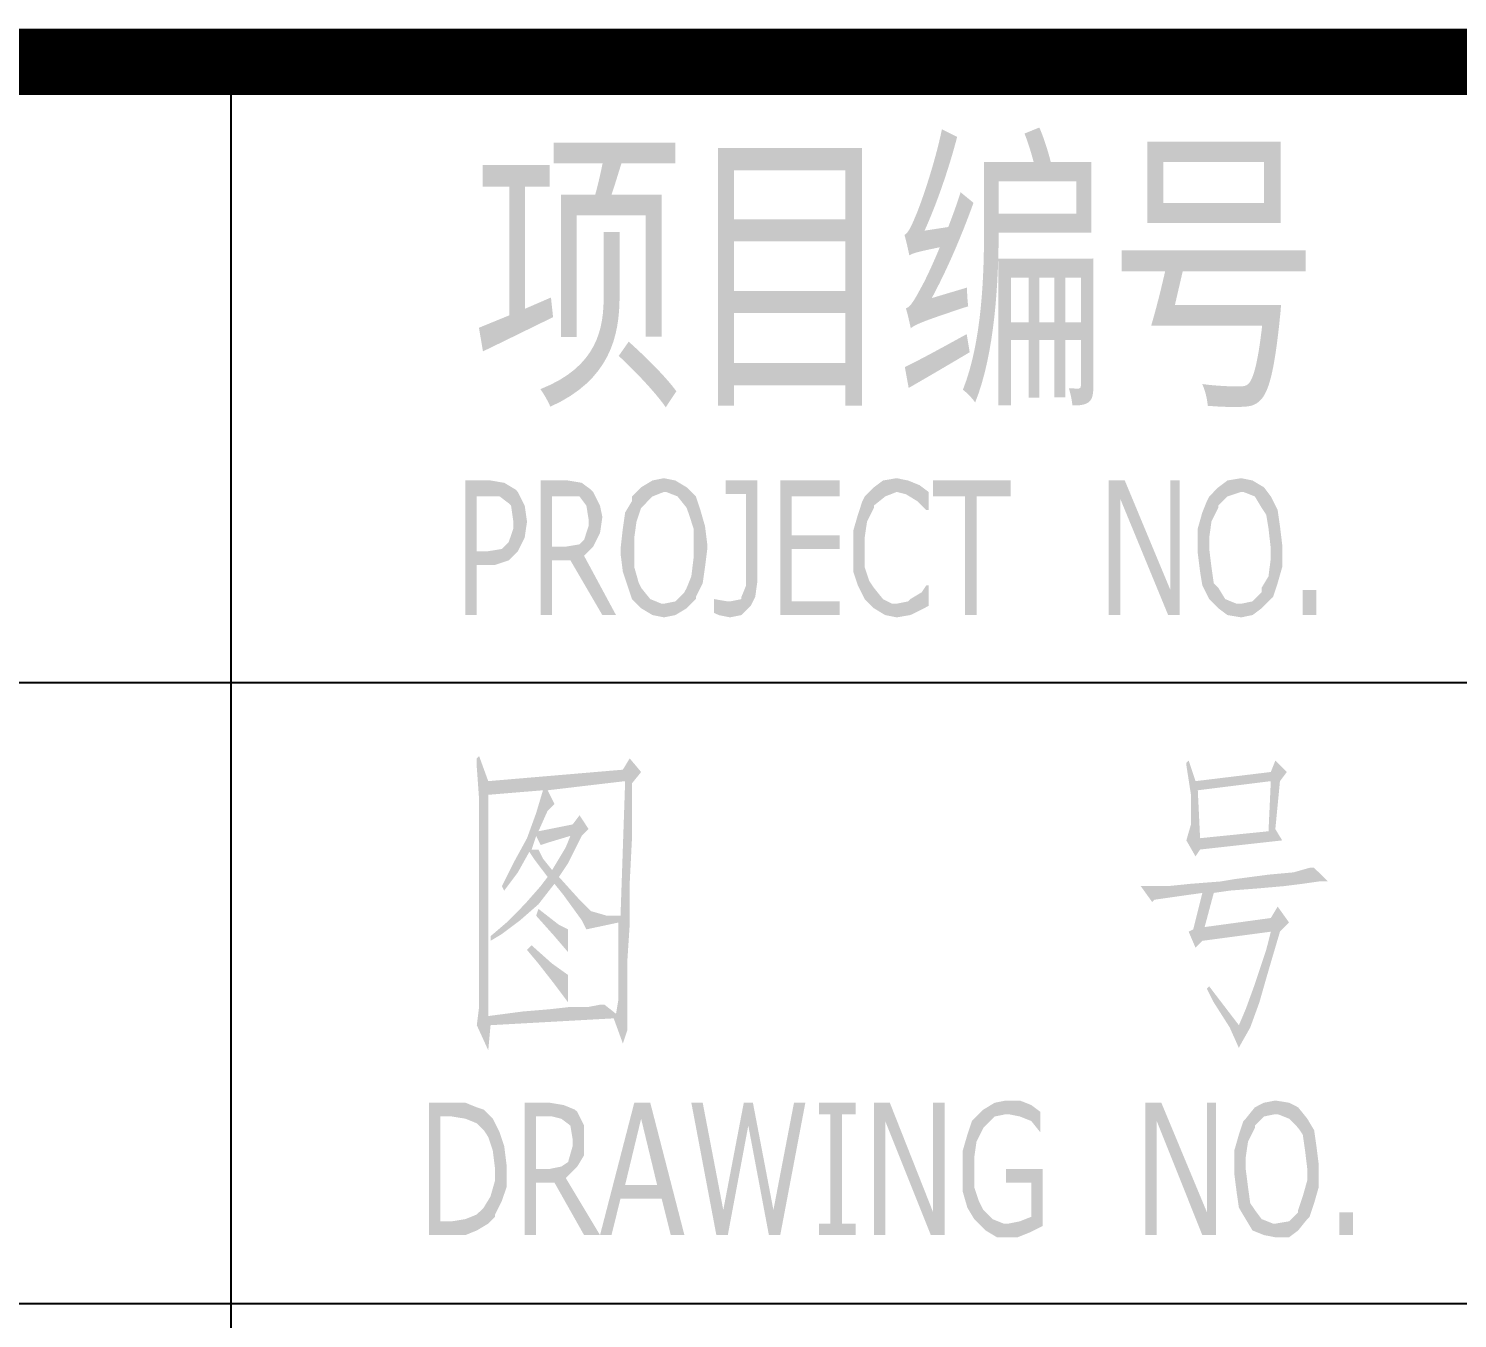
# Model space of a CAD drawing. Header units: millimetres. Extents: x 2630 to 3503, y 1668 to 1965.
# Drawn here: x 3420.73 to 3436.83, y 1685.33 to 1699.87 of the extents above; entities that cross this region are included whole.
import ezdxf
from ezdxf.enums import TextEntityAlignment as Align

# ---------------------------------------------------------------- set-up
doc = ezdxf.new("R2010")
doc.units = ezdxf.units.MM
doc.styles.get("Standard").update_dxf_attribs({"font": '', "width": 0.7})
doc.styles.get('Standard').set_extended_font_data('仿宋_GB2312')

# ---------------------------------------------------------------- blocks, each defined once
blk = doc.blocks.new('tk')
h = blk.add_hatch(color=256)
h.paths.add_polyline_path([(343.209, -270.622), (343.08, -270.545), (342.926, -270.519), (342.643, -270.519), (342.643, -272.036), (342.771, -272.036), (342.771, -271.471), (342.926, -271.471), (342.977, -271.471), (343.131, -271.419), (343.234, -271.316), (342.771, -271.316), (342.771, -270.699), (342.926, -270.699), (343.234, -270.648)])
h.paths.add_polyline_path([(343.234, -270.648), (342.926, -270.699), (343.029, -270.699), (343.131, -270.776), (343.157, -270.802), (343.183, -270.982), (343.183, -271.059), (343.131, -271.213), (343.054, -271.291), (342.9, -271.316), (343.234, -271.316), (343.311, -271.162), (343.337, -270.982), (343.311, -270.802)])
h.paths.add_polyline_path([(343.954, -270.545), (343.8, -270.519), (343.491, -270.519), (343.491, -272.036), (343.62, -272.036), (343.62, -271.419), (343.826, -271.419), (343.98, -271.368), (343.62, -271.265), (343.62, -270.699), (343.8, -270.699), (344.083, -270.648), (344.057, -270.622)])
h.paths.add_polyline_path([(344.16, -270.802), (344.083, -270.648), (343.8, -270.699), (343.929, -270.699), (344.006, -270.802), (344.031, -270.956), (344.031, -271.033), (343.98, -271.188), (343.929, -271.239), (343.774, -271.265), (343.62, -271.265), (343.98, -271.368), (344.083, -271.265), (344.16, -271.111), (344.186, -270.931)])
h.paths.add_polyline_path([(343.98, -271.368), (343.826, -271.419), (344.186, -272.036), (344.34, -272.036)])
h.paths.add_polyline_path([(345.137, -270.596), (345.009, -270.519), (344.88, -270.493), (344.751, -270.519), (344.623, -270.596), (344.52, -270.699), (344.52, -270.751), (344.443, -270.879), (344.417, -271.059), (344.391, -271.291), (344.391, -271.342), (344.417, -271.548), (344.469, -271.702), (344.52, -271.856), (344.623, -271.959), (344.88, -271.908), (344.854, -271.908), (344.726, -271.856), (344.623, -271.728), (344.597, -271.676), (344.546, -271.496), (344.546, -271.291), (344.546, -271.162), (344.571, -270.982), (344.623, -270.828), (344.649, -270.802), (344.751, -270.699), (344.88, -270.648)])
h.paths.add_polyline_path([(345.24, -270.699), (345.137, -270.596), (344.88, -270.648), (344.906, -270.648), (345.034, -270.699), (345.137, -270.828), (345.163, -270.905), (345.214, -271.059), (345.214, -271.291), (345.214, -271.393), (345.189, -271.599), (345.137, -271.728), (345.111, -271.779), (345.009, -271.882), (344.88, -271.908), (344.623, -271.959), (344.751, -272.036), (344.88, -272.062), (345.009, -272.036), (345.137, -271.959), (345.24, -271.856), (345.24, -271.831), (345.317, -271.676), (345.343, -271.496), (345.369, -271.291), (345.369, -271.239), (345.343, -271.033), (345.291, -270.853)])
h.paths.add_polyline_path([(345.934, -270.519), (345.574, -270.519), (345.574, -270.673), (345.806, -270.673), (345.806, -271.573), (345.806, -271.702), (345.754, -271.831), (345.754, -271.856), (345.626, -271.882), (345.857, -271.933), (345.909, -271.831), (345.934, -271.651)])
h.paths.add_polyline_path([(345.857, -271.933), (345.626, -271.882), (345.6, -271.882), (345.446, -271.856), (345.446, -272.011), (345.497, -272.036), (345.626, -272.062), (345.754, -272.036)])
h.paths.add_polyline_path([(346.86, -270.519), (346.191, -270.519), (346.191, -272.036), (346.86, -272.036), (346.86, -271.882), (346.32, -271.882), (346.32, -271.291), (346.86, -271.291), (346.86, -271.136), (346.32, -271.136), (346.32, -270.699), (346.86, -270.699)])
h.paths.add_polyline_path([(347.863, -270.648), (347.503, -270.648), (347.606, -270.673), (347.734, -270.751), (347.837, -270.853), (347.863, -270.853)], flags=17)
h.paths.add_polyline_path([(347.76, -270.571), (347.631, -270.519), (347.503, -270.493), (347.349, -270.519), (347.246, -270.596), (347.143, -270.699), (347.117, -270.751), (347.066, -270.905), (347.014, -271.085), (347.014, -271.291), (347.014, -271.342), (347.014, -271.548), (347.066, -271.702), (347.143, -271.856), (347.246, -271.959), (347.374, -272.036), (347.503, -272.062), (347.657, -272.036), (347.709, -272.011), (347.863, -271.933), (347.503, -271.908), (347.451, -271.908), (347.349, -271.856), (347.246, -271.728), (347.194, -271.651), (347.143, -271.496), (347.143, -271.291), (347.143, -271.162), (347.169, -270.982), (347.246, -270.828), (347.246, -270.802), (347.374, -270.699), (347.503, -270.648), (347.863, -270.648)])
h.paths.add_polyline_path([(347.863, -271.702), (347.837, -271.702), (347.786, -271.779), (347.657, -271.856), (347.631, -271.882), (347.503, -271.908), (347.863, -271.933)], flags=17)
h.paths.add_polyline_path([(348.788, -270.519), (347.914, -270.519), (347.914, -270.699), (348.274, -270.699), (348.274, -272.036), (348.403, -272.036), (348.403, -270.699), (348.788, -270.699)])
h.paths.add_polyline_path([(350.074, -270.519), (349.894, -270.519), (349.894, -272.036), (350.023, -272.036), (350.023, -270.725)])
h.paths.add_polyline_path([(350.074, -270.519), (350.023, -270.725), (350.563, -272.036), (350.588, -271.753)])
h.paths.add_polyline_path([(350.691, -270.519), (350.588, -270.519), (350.588, -271.753), (350.563, -272.036), (350.691, -272.036)])
h.paths.add_polyline_path([(351.643, -270.596), (351.514, -270.519), (351.386, -270.493), (351.231, -270.519), (351.128, -270.596), (351.026, -270.699), (351, -270.751), (350.948, -270.879), (350.897, -271.059), (350.897, -271.291), (350.897, -271.342), (350.923, -271.548), (350.948, -271.702), (351.026, -271.856), (351.128, -271.959), (351.386, -271.908), (351.334, -271.908), (351.206, -271.856), (351.128, -271.728), (351.077, -271.676), (351.051, -271.496), (351.026, -271.291), (351.026, -271.162), (351.051, -270.982), (351.128, -270.828), (351.128, -270.802), (351.231, -270.699), (351.386, -270.648)])
h.paths.add_polyline_path([(351.72, -270.699), (351.643, -270.596), (351.386, -270.648), (351.411, -270.648), (351.54, -270.699), (351.617, -270.828), (351.668, -270.905), (351.694, -271.059), (351.72, -271.291), (351.72, -271.393), (351.694, -271.599), (351.617, -271.728), (351.617, -271.779), (351.514, -271.882), (351.386, -271.908), (351.128, -271.959), (351.231, -272.036), (351.386, -272.062), (351.514, -272.036), (351.617, -271.959), (351.72, -271.856), (351.746, -271.831), (351.797, -271.676), (351.848, -271.496), (351.848, -271.291), (351.848, -271.239), (351.823, -271.033), (351.797, -270.853)])
h.paths.add_polyline_path([(352.234, -271.753), (352.08, -271.753), (352.08, -272.036), (352.234, -272.036)])
h = blk.add_hatch(color=256)
h.paths.add_polyline_path([(344.443, -273.908), (342.9, -273.908), (342.797, -273.625), (342.771, -273.651), (342.771, -273.753), (342.797, -274.113), (342.797, -276.453), (342.771, -276.659), (342.9, -276.942), (342.926, -276.659), (344.314, -276.582), (342.9, -276.556), (342.9, -274.062), (343.517, -274.011), (343.569, -274.011)])
h.paths.add_polyline_path([(344.494, -273.651), (344.417, -273.779), (342.9, -273.908), (344.443, -273.908), (344.391, -275.425), (344.237, -275.425), (343.954, -275.476), (344.366, -275.502), (344.366, -275.528), (344.366, -276.042), (344.366, -276.376), (344.34, -276.531), (342.9, -276.556), (344.314, -276.582), (344.417, -276.865), (344.469, -276.711), (344.469, -276.685), (344.469, -276.608), (344.469, -276.453), (344.469, -276.222), (344.469, -275.913), (344.494, -275.528), (344.494, -275.065), (344.52, -274.551), (344.52, -273.933), (344.623, -273.805)])
h.paths.add_polyline_path([(343.569, -274.011), (343.517, -274.011), (343.44, -274.268), (343.337, -274.551), (343.183, -274.833), (343.054, -275.091), (343.08, -275.142), (343.234, -274.936), (343.363, -274.705), (343.466, -274.679), (343.389, -274.679), (343.44, -274.525), (343.826, -274.525), (343.954, -274.525), (343.466, -274.473), (343.569, -274.242), (343.646, -274.165)], flags=17)
h.paths.add_polyline_path([(344.031, -274.448), (343.929, -274.293), (343.851, -274.396), (343.466, -274.473), (343.954, -274.525)], flags=17)
h.paths.add_polyline_path([(343.954, -274.525), (343.826, -274.525), (343.774, -274.653), (343.62, -274.911), (343.569, -274.988), (343.646, -275.065), (343.749, -275.193), (343.954, -275.476), (344.237, -275.425), (344.057, -275.373), (343.929, -275.245), (343.697, -274.988), (343.8, -274.833)], flags=17)
h.paths.add_polyline_path([(343.826, -274.525), (343.44, -274.525), (343.491, -274.628), (343.569, -274.602)], flags=16)
h.paths.add_polyline_path([(343.466, -274.679), (343.363, -274.705), (343.414, -274.782), (343.569, -274.988), (343.62, -274.911), (343.517, -274.782)], flags=16)
h.paths.add_polyline_path([(343.646, -275.065), (343.569, -274.988), (343.491, -275.091), (343.311, -275.296), (343.106, -275.502), (342.926, -275.656), (342.926, -275.708), (343.054, -275.631), (343.26, -275.476), (343.466, -275.296)], flags=17)
h.paths.add_polyline_path([(343.8, -275.579), (343.697, -275.528), (343.466, -275.348), (343.44, -275.425), (343.646, -275.656), (343.8, -275.836)], flags=17)
h.paths.add_polyline_path([(343.62, -275.965), (343.389, -275.759), (343.337, -275.811), (343.466, -275.965), (343.646, -276.196), (343.8, -276.402), (343.8, -276.093)], flags=17)
h.paths.add_polyline_path([(344.366, -275.502), (343.954, -275.476), (344.006, -275.579)], flags=17)
h.paths.add_polyline_path([(344.211, -276.428), (344.16, -276.428), (344.031, -276.453), (343.826, -276.453), (343.594, -276.479), (343.286, -276.505), (342.9, -276.556), (344.34, -276.531)], flags=17)
h.paths.add_polyline_path([(351.9, -273.805), (351.771, -273.676), (351.72, -273.805), (350.871, -273.908), (351.823, -273.908)])
h.paths.add_polyline_path([(351.823, -273.908), (351.72, -273.908), (351.694, -274.473), (350.923, -274.551), (350.768, -274.576), (350.871, -274.756), (350.923, -274.679), (351.848, -274.576), (351.771, -274.448)])
h.paths.add_polyline_path([(351.72, -273.908), (350.871, -273.908), (350.794, -273.676), (350.768, -273.702), (350.768, -273.728), (350.82, -274.062), (350.82, -274.396), (350.768, -274.576), (350.923, -274.551), (350.897, -274.011)])
h.paths.add_polyline_path([(352.26, -275.039), (352.363, -275.039), (352.208, -274.885), (352.157, -274.885), (351.977, -274.936), (351.694, -274.962), (351.308, -275.013), (351.154, -275.039), (350.82, -275.065), (350.563, -275.091), (350.383, -275.091), (351.591, -275.116), (351.874, -275.091), (352.08, -275.065)])
h.paths.add_polyline_path([(351.257, -275.142), (351.591, -275.116), (350.383, -275.091), (350.254, -275.091), (350.383, -275.271), (350.408, -275.245), (350.588, -275.219), (350.948, -275.168), (351.077, -275.168)])
h.paths.add_polyline_path([(351.077, -275.168), (350.948, -275.168), (350.846, -275.579), (350.974, -275.553)])
h.paths.add_polyline_path([(351.926, -275.502), (351.797, -275.322), (351.72, -275.451), (350.974, -275.553), (350.846, -275.579), (350.794, -275.605), (351.72, -275.605), (351.668, -275.811), (351.54, -276.196), (351.437, -276.479), (351.36, -276.659), (351.488, -276.685), (351.591, -276.402), (351.694, -276.042), (351.823, -275.605)])
h.paths.add_polyline_path([(351.72, -275.605), (350.794, -275.605), (350.871, -275.785), (350.948, -275.708)], flags=17)
h.paths.add_polyline_path([(351.026, -276.222), (351, -276.248), (351.077, -276.402), (351.257, -276.685), (351.36, -276.916), (351.386, -276.865), (351.488, -276.685), (351.36, -276.659)])
h = blk.add_hatch(color=256)
h.paths.add_polyline_path([(342.771, -277.585), (342.643, -277.533), (342.489, -277.533), (342.231, -277.533), (342.231, -279.025), (342.489, -279.025), (342.643, -279.025), (342.771, -278.973), (342.9, -278.896), (342.36, -278.87), (342.36, -277.688), (342.489, -277.688), (342.849, -277.611)])
h.paths.add_polyline_path([(342.951, -277.713), (342.849, -277.611), (342.489, -277.688), (342.643, -277.713), (342.771, -277.765), (342.849, -277.842), (342.9, -277.919), (342.951, -278.073), (342.977, -278.279), (342.977, -278.408), (342.926, -278.588), (342.849, -278.716), (342.771, -278.793), (342.643, -278.845), (342.489, -278.87), (342.36, -278.87), (342.9, -278.896), (342.977, -278.819), (342.977, -278.793), (343.054, -278.639), (343.106, -278.485), (343.106, -278.279), (343.106, -278.228), (343.08, -278.022), (343.029, -277.868)])
h.paths.add_polyline_path([(343.749, -277.559), (343.594, -277.533), (343.311, -277.533), (343.311, -279.025), (343.44, -279.025), (343.44, -278.433), (343.646, -278.433), (343.774, -278.382), (343.8, -278.356), (343.44, -278.279), (343.44, -277.688), (343.62, -277.688), (343.903, -277.636), (343.877, -277.611)])
h.paths.add_polyline_path([(343.903, -277.636), (343.62, -277.688), (343.723, -277.713), (343.826, -277.791), (343.851, -277.945), (343.851, -278.022), (343.8, -278.202), (343.723, -278.253), (343.594, -278.279), (343.44, -278.279), (343.8, -278.356), (343.903, -278.253), (343.98, -278.125), (343.98, -277.945), (343.98, -277.791)])
h.paths.add_polyline_path([(343.774, -278.382), (343.646, -278.433), (343.98, -279.025), (344.16, -279.025)])
h.paths.add_polyline_path([(344.726, -277.533), (344.546, -277.533), (344.16, -279.025), (344.289, -279.025), (344.391, -278.613), (344.854, -278.613), (344.443, -278.459), (344.623, -277.713)])
h.paths.add_polyline_path([(344.726, -277.533), (344.623, -277.713), (344.803, -278.459), (344.443, -278.459), (344.854, -278.613), (344.957, -279.025), (345.111, -279.025)])
h.paths.add_polyline_path([(345.317, -277.533), (345.189, -277.533), (345.471, -279.025), (345.549, -278.742)])
h.paths.add_polyline_path([(345.883, -277.533), (345.78, -277.533), (345.549, -278.742), (345.471, -279.025), (345.6, -279.025), (345.831, -277.791)])
h.paths.add_polyline_path([(345.883, -277.533), (345.831, -277.791), (346.063, -279.025), (346.114, -278.742)])
h.paths.add_polyline_path([(346.474, -277.533), (346.346, -277.533), (346.114, -278.742), (346.063, -279.025), (346.191, -279.025)])
h.paths.add_polyline_path([(347.04, -277.533), (346.629, -277.533), (346.629, -277.662), (346.757, -277.662), (346.757, -278.896), (346.629, -278.896), (346.629, -279.025), (347.04, -279.025), (347.04, -278.896), (346.886, -278.896), (346.886, -277.662), (347.04, -277.662)])
h.paths.add_polyline_path([(347.426, -277.533), (347.246, -277.533), (347.246, -279.025), (347.374, -279.025), (347.374, -277.739)])
h.paths.add_polyline_path([(347.426, -277.533), (347.374, -277.739), (347.888, -279.025), (347.914, -278.768)])
h.paths.add_polyline_path([(348.043, -277.533), (347.914, -277.533), (347.914, -278.768), (347.888, -279.025), (348.043, -279.025)])
h.paths.add_polyline_path([(349.02, -277.559), (348.891, -277.508), (348.763, -277.508), (348.737, -277.508), (348.608, -277.533), (348.48, -277.611), (348.377, -277.713), (348.351, -277.739), (348.3, -277.893), (348.248, -278.073), (348.248, -278.279), (348.248, -278.356), (348.248, -278.536), (348.3, -278.716), (348.377, -278.845), (348.403, -278.87), (348.506, -278.973), (348.634, -279.05), (348.763, -279.05), (348.866, -279.05), (348.994, -278.999), (349.148, -278.922), (348.763, -278.896), (348.711, -278.896), (348.583, -278.845), (348.48, -278.742), (348.428, -278.639), (348.377, -278.485), (348.377, -278.279), (348.377, -278.151), (348.403, -277.971), (348.48, -277.816), (348.506, -277.791), (348.608, -277.688), (348.737, -277.662), (349.123, -277.636)])
h.paths.add_polyline_path([(349.123, -277.636), (348.737, -277.662), (348.763, -277.662), (348.891, -277.688), (349.02, -277.739), (349.123, -277.868)], flags=17)
h.paths.add_polyline_path([(349.148, -278.279), (348.737, -278.279), (348.737, -278.433), (349.02, -278.433), (349.02, -278.819), (348.891, -278.87), (348.763, -278.896), (349.148, -278.922)], flags=17)
h.paths.add_polyline_path([(350.486, -277.533), (350.306, -277.533), (350.306, -279.025), (350.434, -279.025), (350.434, -277.739)])
h.paths.add_polyline_path([(350.486, -277.533), (350.434, -277.739), (350.948, -279.025), (351, -278.768)])
h.paths.add_polyline_path([(351.103, -277.533), (351, -277.533), (351, -278.768), (350.948, -279.025), (351.103, -279.025)])
h.paths.add_polyline_path([(351.926, -277.533), (351.771, -277.508), (351.643, -277.533), (351.54, -277.585), (351.437, -277.713), (351.411, -277.739), (351.36, -277.893), (351.308, -278.073), (351.308, -278.279), (351.308, -278.331), (351.334, -278.536), (351.36, -278.716), (351.437, -278.845), (351.514, -278.973), (351.771, -278.896), (351.746, -278.896), (351.617, -278.845), (351.54, -278.742), (351.488, -278.665), (351.463, -278.485), (351.437, -278.279), (351.437, -278.151), (351.463, -277.971), (351.54, -277.816), (351.54, -277.791), (351.643, -277.688), (351.771, -277.662), (352.028, -277.585)])
h.paths.add_polyline_path([(352.028, -277.585), (351.771, -277.662), (351.797, -277.662), (351.926, -277.713), (352.028, -277.816), (352.08, -277.893), (352.106, -278.073), (352.131, -278.279), (352.131, -278.408), (352.08, -278.588), (352.028, -278.742), (352.028, -278.768), (351.926, -278.87), (351.771, -278.896), (351.514, -278.973), (351.643, -279.025), (351.771, -279.05), (351.926, -279.05), (352.028, -278.973), (352.131, -278.845), (352.157, -278.819), (352.208, -278.665), (352.26, -278.485), (352.26, -278.279), (352.26, -278.228), (352.234, -278.022), (352.208, -277.842), (352.131, -277.713)])
h.paths.add_polyline_path([(352.646, -278.768), (352.491, -278.768), (352.491, -279.025), (352.646, -279.025)])
for p, q in [((340, -265.8), (340, -287)), ((410, -272.8), (125, -272.8)), ((410, -279.8), (125, -279.8))]:
    blk.add_line(p, q)
at = {"const_width": 0.75}
blk.add_lwpolyline([(410, -265.8), (25, -265.8), (25, -287)], dxfattribs=at)
at = {"width": 0.7}
blk.add_text('项目编号', height=2.5, dxfattribs=at).set_placement((347.5, -268.117), align=Align.MIDDLE)

msp = doc.modelspace()

# ---------------------------------------------------------------- block references
msp.add_blockref('tk', (3083.007, 1965.291))

doc.saveas('drawing.dxf')
